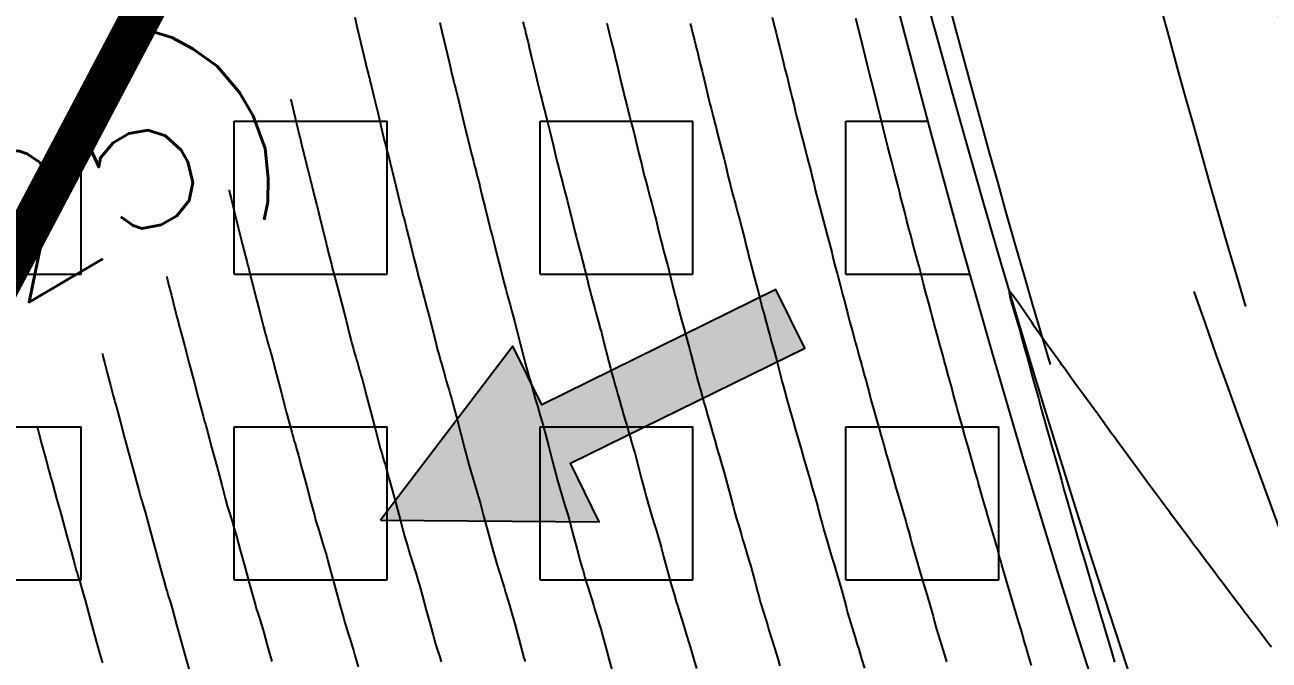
# Model space of a CAD drawing. Header units: feet. Extents: x 23 to 2149517, y -26 to 355304.
# Drawn here: x 2137437.8 to 2137498.9, y 340552 to 340583.2 of the extents above; entities that cross this region are included whole.
import ezdxf

# ---------------------------------------------------------------- set-up
doc = ezdxf.new("R2010")
doc.units = ezdxf.units.FT
doc.header["$MEASUREMENT"] = 0
doc.linetypes.add('xhpc023-pt$0$CL', pattern=[0.7, 0.5, -0.05, 0.1, -0.05])
for name, color, linetype in [('A-EC-CURLEX-MATTING', 6, 'Continuous'), ('A-EC-FLOW-ARROWS', 252, 'Continuous'), ('A-EC-SILT-FENCE', 4, 'SILT_FENCE'), ('C-TOPO-MAJR-N', 7, 'Continuous'), ('C-TOPO-MINR-N', 2, 'Continuous'), ('xhpc023-pav$0$A-PV-BC', 2, 'Continuous'), ('xhpc023-pt$0$A-ADDRESS-N', 6, 'Continuous'), ('xhpc023-pt$0$V-LOT-NO_OPENSPACES', 7, 'Continuous'), ('xhpc023-pt$0$V-PROP-RWAY-N', 7, 'Continuous'), ('xhpc023-pt$0$V-RWAY-CNTR-N', 4, 'xhpc023-pt$0$CL')]:
    doc.layers.add(name, color=color, linetype=linetype)
doc.styles.get("Standard").update_dxf_attribs({"font": 'arial.ttf'})
doc.styles.add('xhpc023-pt$0$L100', font='simplex', dxfattribs={"height": 10})
doc.styles.add('xhpc023-pt$0$L70', font='simplex.shx', dxfattribs={"height": 7})
doc.linetypes.add('SILT_FENCE', pattern='A,0.5,-0.1,["SF",Standard,S=0.1,R=0,X=-0.1,Y=-0.05],-0.1', length=0.7)

# ---------------------------------------------------------------- blocks, each defined once
blk = doc.blocks.new('xhpc023-pav')
at = {"layer": 'xhpc023-pav$0$A-PV-BC'}
blk.add_arc((2138085.448, 340781.127), 618.5, 189.308696, 218.608714, dxfattribs=at)
blk = doc.blocks.new('xhpc023-pt')
at = {"layer": 'xhpc023-pt$0$V-PROP-RWAY-N'}
blk.add_arc((2138085.362, 340747.681), 625, 187.589997, 218.608714, dxfattribs=at)
at = {"layer": 'xhpc023-pt$0$V-RWAY-CNTR-N'}
blk.add_arc((2138079.026, 340789.169), 600, 189.776189, 218.608714, dxfattribs=at)
at = {"layer": 'xhpc023-pt$0$A-ADDRESS-N', "insert": (2137436.082, 340571.146), "char_height": 7, "width": 77.1852, "attachment_point": 5, "rotation": 30.32914, "style": 'xhpc023-pt$0$L70'}
blk.add_mtext('(2825)', dxfattribs=at)
at = {"layer": 'xhpc023-pt$0$V-LOT-NO_OPENSPACES', "insert": (2137413.57, 340624.95), "char_height": 10, "width": 102.65473, "attachment_point": 5, "rotation": 30.32914, "style": 'xhpc023-pt$0$L100'}
blk.add_mtext('BLOCK B \\P21\\POPEN SPACE/\\PDRAINAGE EASEMENT', dxfattribs=at)
blk = doc.blocks.new('ARROW')
blk.add_hatch(color=256).paths.add_polyline_path([(0, 0), (12, 6), (12, 2), (28, 2), (28, -2), (12, -2), (12, -6)])
blk.add_lwpolyline([(0, 0), (12, 6), (12, 2), (28, 2), (28, -2), (12, -2), (12, -6), (0, 0)])

msp = doc.modelspace()

# ---------------------------------------------------------------- block references
at = {"layer": 'A-EC-CURLEX-MATTING'}
msp.add_blockref('xhpc023-pt', (0, 0), dxfattribs=at)

# ---------------------------------------------------------------- next in the draw order: hatches: boundary and pattern name
h = msp.add_hatch(dxfattribs=at)
h.set_pattern_fill('SQUARE', color=256, scale=60)
h.set_pattern_definition([(0, (-6.905, -4.04), (0, 7.5), [7.5, -7.5]), (90, (-6.905, -4.04), (-7.5, 5e-16), [7.5, -7.5])])
edge = h.paths.add_edge_path()
edge.add_arc((2138044.92, 340728.888), 582.55, 186.445842, 221.755021, ccw=False)
edge.add_arc((2136881.465, 340563.607), 593.06, 9.695913, 28.023751)
edge.add_line((2137404.99, 340842.248), (2137360.887, 340917.634))
edge.add_arc((2137447.708, 341046.588), 155.457, 211.20002, 236.04866, ccw=False)
edge.add_line((2137314.735, 340966.056), (2137301.641, 340964.695))
edge.add_line((2137301.641, 340964.695), (2137293.912, 340952.908))
edge.add_line((2137293.912, 340952.908), (2137303.613, 340937.493))
edge.add_line((2137303.613, 340937.493), (2137345.99, 340840.887))
edge.add_line((2137345.99, 340840.887), (2137331.35, 340808.337))
edge.add_line((2137331.35, 340808.337), (2137355.481, 340807.848))
edge.add_line((2137355.481, 340807.848), (2137372.696, 340756.316))
edge.add_line((2137372.696, 340756.316), (2137351.027, 340683.383))
edge.add_line((2137351.027, 340683.383), (2137357.983, 340661.33))
edge.add_line((2137357.983, 340661.33), (2137454.597, 340604.082))
edge.add_line((2137454.597, 340604.082), (2137415.547, 340530.507))
edge.add_line((2137415.547, 340530.507), (2137390.499, 340493.752))
edge.add_line((2137390.499, 340493.752), (2137422.027, 340493.4))
edge.add_line((2137422.027, 340493.4), (2137396.265, 340470.455))
edge.add_line((2137396.265, 340470.455), (2137454.81, 340441.952))
edge.add_line((2137454.81, 340441.952), (2137478.721, 340421.222))
edge.add_line((2137478.721, 340421.222), (2137537.813, 340413.158))
edge.add_line((2137537.813, 340413.158), (2137543.89, 340415.228))
edge.add_line((2137543.89, 340415.228), (2137550.004, 340414.643))
edge.add_line((2137550.004, 340414.643), (2137577.55, 340364.916))
edge.add_line((2137577.55, 340364.916), (2137601.618, 340330.661))
edge.add_line((2137601.618, 340330.661), (2137610.339, 340340.941))

# ---------------------------------------------------------------- next in the draw order: linework, layer by layer
for points in [[(2137670.619, 340388.884, -0.020906), (2137597.856, 340483.229, -0.00681), (2137601.185, 340497.473), (2137834.966, 340634.243, -5.810571), (2137834.966, 340634.243, 0.811703), (2137866.43, 340724.84, 0.069055), (2137866.43, 340724.84), (2137654.428, 341086.225, -0.149441), (2137653.08, 341091.915, 0.824303), (2137560.967, 341116.03, -0.149441), (2137557.004, 341111.731), (2137389.056, 341013.475, -0.149441), (2137383.367, 341012.127, 0.824289), (2137359.25, 340920.014, -0.14935), (2137363.552, 340916.049), (2137406.285, 340843.006, -0.100424), (2137467.541, 340663.682, 0.039884), (2137488.119, 340566.524, 0.039884)], [(2137660.464, 340381.436, -0.020999), (2137590.348, 340472.582, -0.432054), (2137598.499, 340508.066), (2137827.008, 340641.752, -0.15088), (2137838.5, 340644.441, 0.784499), (2137861.312, 340715.672, -0.088743), (2137856.2, 340721.534), (2137645.797, 341081.176, -0.149441), (2137643.101, 341092.555, 0.824303), (2137569.98, 341111.698, -0.149441), (2137562.054, 341103.1), (2137394.106, 341004.844, -0.149441), (2137382.727, 341002.148, 0.824289), (2137363.582, 340929.027, -0.14935), (2137372.182, 340921.101), (2137414.916, 340848.055, -0.100424), (2137477.458, 340664.968, 0.039884), (2137497.706, 340569.369, 1.206369)], [(2137396.265, 340470.455), (2137454.81, 340441.952), (2137478.721, 340421.222), (2137537.813, 340413.158), (2137543.89, 340415.228), (2137550.004, 340414.643), (2137577.55, 340364.916), (2137601.618, 340330.661), (2137610.339, 340340.941, -0.155296), (2137466.053, 340663.489, 0.080141), (2137404.99, 340842.248)], [(2137495.169, 340570.113, 0.084712), (2137597.438, 340385.041), (2137625.022, 340350.498)]]:
    msp.add_lwpolyline(points, format="xyb", dxfattribs=at)
msp.add_lwpolyline([(2137357.983, 340661.33), (2137454.597, 340604.082), (2137454.597, 340604.082), (2137415.547, 340530.507)], dxfattribs=at)
at = {"layer": 'A-EC-SILT-FENCE', "const_width": 2}
msp.add_lwpolyline([(2137390.499, 340493.752), (2137415.547, 340530.507), (2137454.392, 340604.203)], dxfattribs=at)
at = {"layer": 'C-TOPO-MAJR-N', "color": 7, "linetype": 'Continuous', "lineweight": -3}
for points, elevation in [([(2137487.213, 340551.762), (2137487.063, 340552.257), (2137486.94, 340552.664), (2137486.884, 340552.852), (2137486.85, 340552.977), (2137486.802, 340553.159), (2137486.768, 340553.283), (2137486.713, 340553.47), (2137486.592, 340553.873), (2137486.445, 340554.364), (2137486.311, 340554.812), (2137486.229, 340555.086), (2137486.148, 340555.361), (2137486.016, 340555.809), (2137485.87, 340556.301), (2137485.751, 340556.707), (2137485.695, 340556.895), (2137485.66, 340557.029), (2137485.609, 340557.225), (2137485.574, 340557.359), (2137485.52, 340557.546), (2137485.403, 340557.947), (2137485.261, 340558.434), (2137485.131, 340558.877), (2137485.052, 340559.149), (2137484.978, 340559.405), (2137484.86, 340559.816), (2137484.726, 340560.279), (2137484.608, 340560.691), (2137484.535, 340560.947), (2137484.462, 340561.203), (2137484.344, 340561.616), (2137484.212, 340562.08), (2137484.095, 340562.493), (2137484.022, 340562.75), (2137483.945, 340563.026), (2137483.818, 340563.477), (2137483.68, 340563.971), (2137483.566, 340564.376), (2137483.515, 340564.56), (2137483.468, 340564.742), (2137483.422, 340564.925), (2137483.372, 340565.107), (2137483.261, 340565.509), (2137483.125, 340566), (2137483.001, 340566.448), (2137482.925, 340566.722), (2137482.85, 340566.997), (2137482.727, 340567.446), (2137482.592, 340567.939), (2137482.482, 340568.343), (2137482.432, 340568.526), (2137482.386, 340568.712), (2137482.339, 340568.899), (2137482.286, 340569.099), (2137482.168, 340569.535), (2137482.029, 340570.05), (2137481.911, 340570.487), (2137481.857, 340570.689), (2137481.807, 340570.893), (2137481.757, 340571.096), (2137481.709, 340571.279), (2137481.603, 340571.676), (2137481.474, 340572.159), (2137481.357, 340572.6), (2137481.285, 340572.87), (2137481.214, 340573.141), (2137481.098, 340573.583), (2137480.971, 340574.069), (2137480.866, 340574.468), (2137480.818, 340574.652), (2137480.789, 340574.774), (2137480.746, 340574.952), (2137480.716, 340575.074), (2137480.648, 340575.34), (2137480.506, 340575.889), (2137480.355, 340576.471), (2137480.261, 340576.837), (2137480.167, 340577.205), (2137480.018, 340577.789), (2137479.877, 340578.34), (2137479.809, 340578.608), (2137479.779, 340578.735), (2137479.735, 340578.921), (2137479.705, 340579.048), (2137479.639, 340579.313), (2137479.502, 340579.857), (2137479.357, 340580.433), (2137479.266, 340580.797), (2137479.181, 340581.137), (2137479.048, 340581.675), (2137478.914, 340582.214), (2137478.83, 340582.554), (2137478.74, 340582.922), (2137478.598, 340583.506)], 570), ([(2137458.177, 340583.309), (2137458.214, 340583.163), (2137458.284, 340582.868), (2137458.444, 340582.19), (2137458.635, 340581.384), (2137458.796, 340580.7), (2137458.869, 340580.393), (2137458.902, 340580.264), (2137458.95, 340580.077), (2137458.983, 340579.949), (2137459.016, 340579.821), (2137459.064, 340579.634), (2137459.097, 340579.506), (2137459.166, 340579.221), (2137459.318, 340578.589), (2137459.499, 340577.84), (2137459.652, 340577.204), (2137459.723, 340576.91), (2137459.766, 340576.746), (2137459.829, 340576.505), (2137459.873, 340576.34), (2137459.916, 340576.176), (2137459.98, 340575.936), (2137460.023, 340575.772), (2137460.091, 340575.498), (2137460.236, 340574.906), (2137460.408, 340574.207), (2137460.554, 340573.612), (2137460.624, 340573.33), (2137460.676, 340573.135), (2137460.754, 340572.849), (2137460.806, 340572.654), (2137460.87, 340572.399), (2137461.002, 340571.867), (2137461.158, 340571.241), (2137461.292, 340570.705), (2137461.357, 340570.445), (2137461.417, 340570.222), (2137461.506, 340569.897), (2137461.567, 340569.674), (2137461.629, 340569.453), (2137461.719, 340569.129), (2137461.78, 340568.907), (2137461.843, 340568.658), (2137461.972, 340568.151), (2137462.123, 340567.556), (2137462.252, 340567.046), (2137462.317, 340566.793), (2137462.385, 340566.547), (2137462.486, 340566.187), (2137462.556, 340565.942), (2137462.625, 340565.697), (2137462.727, 340565.339), (2137462.796, 340565.094), (2137462.867, 340564.85), (2137462.969, 340564.493), (2137463.04, 340564.25), (2137463.111, 340564.007), (2137463.215, 340563.651), (2137463.285, 340563.408), (2137463.364, 340563.109), (2137463.526, 340562.491), (2137463.716, 340561.764), (2137463.879, 340561.142), (2137463.96, 340560.836), (2137464.04, 340560.562), (2137464.158, 340560.162), (2137464.24, 340559.889), (2137464.322, 340559.616), (2137464.441, 340559.217), (2137464.522, 340558.944), (2137464.597, 340558.665), (2137464.747, 340558.104), (2137464.921, 340557.449), (2137465.071, 340556.886), (2137465.148, 340556.601), (2137465.208, 340556.401), (2137465.304, 340556.084), (2137465.4, 340555.768), (2137465.461, 340555.568), (2137465.522, 340555.368), (2137465.619, 340555.052), (2137465.715, 340554.737), (2137465.777, 340554.537), (2137465.839, 340554.338), (2137465.937, 340554.024), (2137466.034, 340553.709), (2137466.095, 340553.51), (2137466.17, 340553.24), (2137466.315, 340552.708), (2137466.483, 340552.089), (2137466.629, 340551.555)], 565), ([(2137441.626, 340567.073), (2137441.628, 340567.066), (2137441.637, 340567.029), (2137441.657, 340566.946), (2137441.675, 340566.869), (2137441.734, 340566.645), (2137441.87, 340566.126), (2137442.032, 340565.51), (2137442.167, 340564.995), (2137442.224, 340564.778), (2137442.25, 340564.691), (2137442.276, 340564.604), (2137442.339, 340564.369), (2137442.5, 340563.764), (2137442.721, 340562.937), (2137442.962, 340562.035), (2137443.184, 340561.205), (2137443.348, 340560.594), (2137443.413, 340560.35), (2137443.45, 340560.226), (2137443.488, 340560.102), (2137443.526, 340559.978), (2137443.564, 340559.854), (2137443.602, 340559.73), (2137443.641, 340559.607), (2137443.724, 340559.302), (2137443.927, 340558.56), (2137444.19, 340557.597), (2137444.453, 340556.632), (2137444.658, 340555.883), (2137444.745, 340555.568), (2137444.805, 340555.376), (2137444.865, 340555.184), (2137444.926, 340554.993), (2137444.987, 340554.801), (2137445.068, 340554.512), (2137445.258, 340553.828), (2137445.503, 340552.946), (2137445.748, 340552.063), (2137445.94, 340551.375)], 560)]:
    msp.add_lwpolyline(points, dxfattribs=dict(at, elevation=elevation))
at = {"layer": 'C-TOPO-MINR-N', "color": 2, "linetype": 'Continuous', "lineweight": -3}
for points, elevation in [([(2137454.016, 340583.562), (2137454.137, 340583.049), (2137454.317, 340582.289), (2137454.493, 340581.545), (2137454.627, 340580.979), (2137454.681, 340580.75), (2137454.704, 340580.66), (2137454.727, 340580.571), (2137454.75, 340580.482), (2137454.773, 340580.393), (2137454.827, 340580.167), (2137454.961, 340579.611), (2137455.136, 340578.889), (2137455.31, 340578.164), (2137455.446, 340577.601), (2137455.504, 340577.362), (2137455.547, 340577.198), (2137455.59, 340577.034), (2137455.633, 340576.871), (2137455.677, 340576.708), (2137455.731, 340576.486), (2137455.86, 340575.963), (2137456.025, 340575.289), (2137456.191, 340574.614), (2137456.321, 340574.088), (2137456.377, 340573.859), (2137456.412, 340573.727), (2137456.464, 340573.536), (2137456.499, 340573.405), (2137456.57, 340573.121), (2137456.727, 340572.493), (2137456.912, 340571.75), (2137457.069, 340571.119), (2137457.142, 340570.828), (2137457.186, 340570.665), (2137457.251, 340570.427), (2137457.296, 340570.265), (2137457.341, 340570.103), (2137457.407, 340569.866), (2137457.451, 340569.703), (2137457.522, 340569.427), (2137457.674, 340568.829), (2137457.853, 340568.123), (2137458.005, 340567.522), (2137458.078, 340567.239), (2137458.13, 340567.049), (2137458.209, 340566.77), (2137458.262, 340566.58), (2137458.316, 340566.391), (2137458.395, 340566.113), (2137458.449, 340565.924), (2137458.503, 340565.735), (2137458.583, 340565.458), (2137458.637, 340565.27), (2137458.692, 340565.081), (2137458.773, 340564.806), (2137458.827, 340564.618), (2137458.892, 340564.373), (2137459.035, 340563.826), (2137459.218, 340563.127), (2137459.402, 340562.427), (2137459.546, 340561.876), (2137459.613, 340561.625), (2137459.678, 340561.4), (2137459.775, 340561.073), (2137459.842, 340560.849), (2137459.909, 340560.626), (2137460.007, 340560.299), (2137460.073, 340560.076), (2137460.157, 340559.764), (2137460.332, 340559.106), (2137460.539, 340558.331), (2137460.715, 340557.67), (2137460.801, 340557.351), (2137460.877, 340557.098), (2137460.989, 340556.727), (2137461.066, 340556.475), (2137461.144, 340556.222), (2137461.257, 340555.853), (2137461.334, 340555.601), (2137461.412, 340555.349), (2137461.527, 340554.981), (2137461.604, 340554.729), (2137461.687, 340554.427), (2137461.858, 340553.804), (2137462.057, 340553.072), (2137462.228, 340552.445), (2137462.313, 340552.137), (2137462.37, 340551.951)], 564), ([(2137474.49, 340583.563), (2137474.605, 340583.09), (2137474.678, 340582.793), (2137474.748, 340582.509), (2137474.859, 340582.06), (2137474.97, 340581.612), (2137475.041, 340581.328), (2137475.114, 340581.036), (2137475.231, 340580.572), (2137475.344, 340580.122), (2137475.407, 340579.871), (2137475.469, 340579.609), (2137475.559, 340579.227), (2137475.621, 340578.965), (2137475.686, 340578.707), (2137475.805, 340578.242), (2137475.928, 340577.762), (2137476.005, 340577.46), (2137476.083, 340577.157), (2137476.207, 340576.678), (2137476.327, 340576.215), (2137476.392, 340575.961), (2137476.452, 340575.713), (2137476.539, 340575.351), (2137476.599, 340575.104), (2137476.667, 340574.844), (2137476.791, 340574.368), (2137476.921, 340573.875), (2137477.003, 340573.564), (2137477.085, 340573.254), (2137477.216, 340572.762), (2137477.342, 340572.288), (2137477.41, 340572.031), (2137477.468, 340571.796), (2137477.552, 340571.452), (2137477.61, 340571.217), (2137477.684, 340570.941), (2137477.822, 340570.43), (2137477.96, 340569.921), (2137478.033, 340569.65), (2137478.086, 340569.436), (2137478.164, 340569.124), (2137478.217, 340568.91), (2137478.288, 340568.649), (2137478.423, 340568.154), (2137478.564, 340567.638), (2137478.653, 340567.313), (2137478.743, 340566.988), (2137478.886, 340566.473), (2137479.022, 340565.98), (2137479.094, 340565.721), (2137479.146, 340565.515), (2137479.223, 340565.213), (2137479.275, 340565.006), (2137479.348, 340564.744), (2137479.489, 340564.242), (2137479.636, 340563.719), (2137479.729, 340563.388), (2137479.817, 340563.076), (2137479.958, 340562.582), (2137480.098, 340562.088), (2137480.187, 340561.776), (2137480.276, 340561.465), (2137480.418, 340560.972), (2137480.56, 340560.48), (2137480.649, 340560.169), (2137480.744, 340559.846), (2137480.894, 340559.333), (2137481.038, 340558.838), (2137481.116, 340558.569), (2137481.183, 340558.313), (2137481.281, 340557.939), (2137481.348, 340557.684), (2137481.429, 340557.409), (2137481.578, 340556.903), (2137481.733, 340556.378), (2137481.831, 340556.047), (2137481.931, 340555.715), (2137482.088, 340555.19), (2137482.239, 340554.685), (2137482.319, 340554.415), (2137482.382, 340554.18), (2137482.473, 340553.837), (2137482.537, 340553.602), (2137482.619, 340553.328), (2137482.774, 340552.814), (2137482.937, 340552.278), (2137483.039, 340551.94)], 569), ([(2137462.262, 340583.339), (2137462.324, 340583.092), (2137462.366, 340582.923), (2137462.408, 340582.755), (2137462.47, 340582.509), (2137462.512, 340582.34), (2137462.574, 340582.08), (2137462.705, 340581.523), (2137462.861, 340580.866), (2137462.993, 340580.304), (2137463.057, 340580.036), (2137463.109, 340579.831), (2137463.186, 340579.531), (2137463.238, 340579.326), (2137463.291, 340579.122), (2137463.368, 340578.824), (2137463.421, 340578.62), (2137463.481, 340578.369), (2137463.607, 340577.85), (2137463.754, 340577.239), (2137463.88, 340576.716), (2137463.942, 340576.459), (2137464.003, 340576.224), (2137464.093, 340575.881), (2137464.155, 340575.646), (2137464.217, 340575.413), (2137464.308, 340575.071), (2137464.37, 340574.837), (2137464.43, 340574.595), (2137464.549, 340574.109), (2137464.689, 340573.539), (2137464.809, 340573.049), (2137464.87, 340572.802), (2137464.94, 340572.542), (2137465.043, 340572.163), (2137465.113, 340571.903), (2137465.169, 340571.678), (2137465.278, 340571.24), (2137465.405, 340570.731), (2137465.514, 340570.291), (2137465.572, 340570.061), (2137465.623, 340569.872), (2137465.705, 340569.572), (2137465.787, 340569.273), (2137465.839, 340569.084), (2137465.891, 340568.895), (2137465.974, 340568.597), (2137466.057, 340568.299), (2137466.108, 340568.11), (2137466.188, 340567.799), (2137466.331, 340567.232), (2137466.476, 340566.662), (2137466.557, 340566.346), (2137466.613, 340566.144), (2137466.702, 340565.824), (2137466.792, 340565.505), (2137466.849, 340565.304), (2137466.906, 340565.102), (2137466.996, 340564.784), (2137467.087, 340564.466), (2137467.144, 340564.265), (2137467.202, 340564.064), (2137467.293, 340563.747), (2137467.384, 340563.43), (2137467.442, 340563.23), (2137467.5, 340563.03), (2137467.593, 340562.714), (2137467.685, 340562.398), (2137467.743, 340562.198), (2137467.812, 340561.936), (2137467.946, 340561.425), (2137468.101, 340560.83), (2137468.236, 340560.316), (2137468.307, 340560.048), (2137468.37, 340559.831), (2137468.471, 340559.488), (2137468.573, 340559.145), (2137468.638, 340558.928), (2137468.702, 340558.712), (2137468.805, 340558.37), (2137468.908, 340558.028), (2137468.971, 340557.812), (2137469.038, 340557.566), (2137469.161, 340557.103), (2137469.303, 340556.567), (2137469.427, 340556.102), (2137469.495, 340555.852), (2137469.564, 340555.621), (2137469.674, 340555.256), (2137469.785, 340554.891), (2137469.856, 340554.661), (2137469.926, 340554.431), (2137470.037, 340554.067), (2137470.149, 340553.704), (2137470.219, 340553.474), (2137470.29, 340553.245), (2137470.404, 340552.883), (2137470.516, 340552.52), (2137470.586, 340552.291), (2137470.652, 340552.052), (2137470.772, 340551.613)], 566), ([(2137466.373, 340583.27), (2137466.436, 340583.016), (2137466.528, 340582.645), (2137466.591, 340582.391), (2137466.654, 340582.139), (2137466.747, 340581.77), (2137466.81, 340581.517), (2137466.863, 340581.294), (2137466.966, 340580.857), (2137467.087, 340580.349), (2137467.19, 340579.909), (2137467.245, 340579.679), (2137467.293, 340579.49), (2137467.369, 340579.191), (2137467.445, 340578.893), (2137467.494, 340578.704), (2137467.542, 340578.516), (2137467.619, 340578.219), (2137467.696, 340577.922), (2137467.745, 340577.734), (2137467.818, 340577.429), (2137467.952, 340576.875), (2137468.086, 340576.318), (2137468.161, 340576.007), (2137468.214, 340575.802), (2137468.299, 340575.479), (2137468.384, 340575.156), (2137468.438, 340574.952), (2137468.492, 340574.749), (2137468.578, 340574.427), (2137468.663, 340574.105), (2137468.717, 340573.902), (2137468.789, 340573.609), (2137468.916, 340573.091), (2137469.043, 340572.572), (2137469.117, 340572.274), (2137469.175, 340572.056), (2137469.268, 340571.713), (2137469.361, 340571.369), (2137469.419, 340571.152), (2137469.487, 340570.88), (2137469.602, 340570.418), (2137469.718, 340569.953), (2137469.787, 340569.677), (2137469.849, 340569.448), (2137469.948, 340569.085), (2137470.047, 340568.722), (2137470.11, 340568.493), (2137470.174, 340568.265), (2137470.274, 340567.904), (2137470.374, 340567.543), (2137470.437, 340567.314), (2137470.504, 340567.05), (2137470.616, 340566.609), (2137470.727, 340566.168), (2137470.796, 340565.899), (2137470.862, 340565.66), (2137470.968, 340565.282), (2137471.075, 340564.904), (2137471.142, 340564.665), (2137471.21, 340564.427), (2137471.317, 340564.05), (2137471.424, 340563.673), (2137471.492, 340563.435), (2137471.56, 340563.198), (2137471.668, 340562.822), (2137471.776, 340562.447), (2137471.844, 340562.21), (2137471.914, 340561.973), (2137472.023, 340561.599), (2137472.132, 340561.225), (2137472.2, 340560.988), (2137472.284, 340560.674), (2137472.426, 340560.128), (2137472.569, 340559.58), (2137472.654, 340559.26), (2137472.727, 340559.009), (2137472.844, 340558.613), (2137472.961, 340558.218), (2137473.036, 340557.968), (2137473.11, 340557.718), (2137473.229, 340557.324), (2137473.347, 340556.929), (2137473.421, 340556.679), (2137473.5, 340556.386), (2137473.631, 340555.894), (2137473.762, 340555.4), (2137473.842, 340555.102), (2137473.92, 340554.84), (2137474.045, 340554.427), (2137474.171, 340554.015), (2137474.25, 340553.754), (2137474.33, 340553.494), (2137474.456, 340553.082), (2137474.582, 340552.671), (2137474.662, 340552.411), (2137474.742, 340552.151), (2137474.87, 340551.741)], 567), ([(2137470.47, 340583.259), (2137470.525, 340583.031), (2137470.582, 340582.804), (2137470.67, 340582.445), (2137470.759, 340582.087), (2137470.816, 340581.86), (2137470.872, 340581.634), (2137470.962, 340581.277), (2137471.052, 340580.92), (2137471.109, 340580.694), (2137471.17, 340580.437), (2137471.27, 340580.012), (2137471.371, 340579.584), (2137471.433, 340579.322), (2137471.494, 340579.082), (2137471.591, 340578.702), (2137471.688, 340578.322), (2137471.749, 340578.082), (2137471.811, 340577.843), (2137471.909, 340577.465), (2137472.007, 340577.086), (2137472.069, 340576.847), (2137472.129, 340576.6), (2137472.224, 340576.204), (2137472.319, 340575.806), (2137472.38, 340575.555), (2137472.445, 340575.304), (2137472.549, 340574.907), (2137472.654, 340574.509), (2137472.72, 340574.258), (2137472.787, 340574.007), (2137472.893, 340573.609), (2137472.999, 340573.213), (2137473.063, 340572.967), (2137473.122, 340572.73), (2137473.213, 340572.356), (2137473.305, 340571.982), (2137473.364, 340571.746), (2137473.433, 340571.488), (2137473.546, 340571.067), (2137473.659, 340570.65), (2137473.726, 340570.401), (2137473.78, 340570.186), (2137473.864, 340569.847), (2137473.948, 340569.508), (2137474.002, 340569.294), (2137474.071, 340569.04), (2137474.187, 340568.612), (2137474.307, 340568.177), (2137474.382, 340567.903), (2137474.458, 340567.628), (2137474.579, 340567.194), (2137474.697, 340566.768), (2137474.765, 340566.517), (2137474.818, 340566.311), (2137474.9, 340565.985), (2137474.983, 340565.659), (2137475.036, 340565.453), (2137475.107, 340565.197), (2137475.23, 340564.758), (2137475.356, 340564.31), (2137475.436, 340564.027), (2137475.514, 340563.751), (2137475.637, 340563.316), (2137475.761, 340562.881), (2137475.839, 340562.606), (2137475.918, 340562.331), (2137476.043, 340561.897), (2137476.168, 340561.464), (2137476.247, 340561.189), (2137476.327, 340560.914), (2137476.455, 340560.478), (2137476.581, 340560.046), (2137476.658, 340559.778), (2137476.725, 340559.525), (2137476.83, 340559.125), (2137476.934, 340558.725), (2137477.001, 340558.472), (2137477.081, 340558.197), (2137477.214, 340557.747), (2137477.348, 340557.294), (2137477.434, 340557.007), (2137477.52, 340556.719), (2137477.657, 340556.264), (2137477.791, 340555.815), (2137477.87, 340555.547), (2137477.932, 340555.316), (2137478.03, 340554.95), (2137478.127, 340554.583), (2137478.189, 340554.352), (2137478.271, 340554.078), (2137478.411, 340553.615), (2137478.554, 340553.144), (2137478.645, 340552.847), (2137478.734, 340552.557), (2137478.874, 340552.097), (2137479.015, 340551.638)], 568), ([(2137450.868, 340579.542), (2137450.875, 340579.514), (2137450.902, 340579.4), (2137450.97, 340579.118), (2137451.087, 340578.636), (2137451.223, 340578.069), (2137451.285, 340577.814), (2137451.307, 340577.728), (2137451.33, 340577.643), (2137451.389, 340577.402), (2137451.537, 340576.802), (2137451.728, 340576.022), (2137451.921, 340575.24), (2137452.069, 340574.635), (2137452.13, 340574.387), (2137452.162, 340574.271), (2137452.193, 340574.156), (2137452.248, 340573.933), (2137452.383, 340573.393), (2137452.557, 340572.693), (2137452.732, 340571.992), (2137452.869, 340571.445), (2137452.927, 340571.212), (2137452.976, 340571.034), (2137453.024, 340570.855), (2137453.074, 340570.678), (2137453.123, 340570.5), (2137453.201, 340570.195), (2137453.375, 340569.507), (2137453.583, 340568.689), (2137453.759, 340567.998), (2137453.838, 340567.686), (2137453.876, 340567.551), (2137453.931, 340567.353), (2137453.969, 340567.219), (2137454.007, 340567.084), (2137454.063, 340566.888), (2137454.101, 340566.753), (2137454.14, 340566.619), (2137454.196, 340566.423), (2137454.235, 340566.29), (2137454.274, 340566.156), (2137454.331, 340565.961), (2137454.369, 340565.828), (2137454.44, 340565.559), (2137454.604, 340564.933), (2137454.815, 340564.127), (2137455.027, 340563.32), (2137455.193, 340562.69), (2137455.266, 340562.413), (2137455.317, 340562.238), (2137455.392, 340561.984), (2137455.444, 340561.809), (2137455.496, 340561.636), (2137455.572, 340561.382), (2137455.624, 340561.208), (2137455.691, 340560.957), (2137455.843, 340560.388), (2137456.037, 340559.66), (2137456.232, 340558.931), (2137456.385, 340558.359), (2137456.454, 340558.101), (2137456.516, 340557.893), (2137456.609, 340557.589), (2137456.672, 340557.381), (2137456.735, 340557.174), (2137456.828, 340556.871), (2137456.892, 340556.664), (2137456.956, 340556.457), (2137457.05, 340556.156), (2137457.113, 340555.949), (2137457.181, 340555.704), (2137457.328, 340555.165), (2137457.516, 340554.477), (2137457.704, 340553.788), (2137457.852, 340553.245), (2137457.921, 340552.995), (2137457.994, 340552.759), (2137458.102, 340552.415), (2137458.177, 340552.18), (2137458.252, 340551.945)], 563), ([(2137447.838, 340575.101), (2137447.84, 340575.095), (2137447.848, 340575.06), (2137447.867, 340574.985), (2137447.884, 340574.915), (2137447.946, 340574.665), (2137448.1, 340574.05), (2137448.298, 340573.254), (2137448.497, 340572.457), (2137448.65, 340571.844), (2137448.712, 340571.596), (2137448.732, 340571.521), (2137448.753, 340571.446), (2137448.774, 340571.371), (2137448.794, 340571.296), (2137448.854, 340571.061), (2137449.002, 340570.479), (2137449.194, 340569.722), (2137449.387, 340568.964), (2137449.536, 340568.377), (2137449.599, 340568.132), (2137449.637, 340567.994), (2137449.676, 340567.857), (2137449.715, 340567.72), (2137449.754, 340567.583), (2137449.793, 340567.446), (2137449.832, 340567.31), (2137449.872, 340567.174), (2137449.911, 340567.037), (2137449.988, 340566.747), (2137450.173, 340566.042), (2137450.412, 340565.129), (2137450.652, 340564.214), (2137450.839, 340563.503), (2137450.919, 340563.201), (2137450.955, 340563.076), (2137451.009, 340562.894), (2137451.046, 340562.77), (2137451.083, 340562.646), (2137451.138, 340562.464), (2137451.174, 340562.34), (2137451.248, 340562.067), (2137451.419, 340561.427), (2137451.639, 340560.602), (2137451.859, 340559.776), (2137452.032, 340559.131), (2137452.107, 340558.851), (2137452.156, 340558.688), (2137452.228, 340558.45), (2137452.277, 340558.288), (2137452.327, 340558.126), (2137452.399, 340557.889), (2137452.449, 340557.727), (2137452.499, 340557.566), (2137452.573, 340557.33), (2137452.622, 340557.168), (2137452.695, 340556.903), (2137452.861, 340556.295), (2137453.074, 340555.516), (2137453.287, 340554.736), (2137453.454, 340554.124), (2137453.529, 340553.853), (2137453.589, 340553.658), (2137453.678, 340553.375), (2137453.74, 340553.181), (2137453.801, 340552.988), (2137453.891, 340552.705), (2137453.952, 340552.512), (2137454.022, 340552.261), (2137454.178, 340551.702)], 562), ([(2137444.786, 340570.842), (2137444.788, 340570.836), (2137444.795, 340570.805), (2137444.811, 340570.736), (2137444.827, 340570.674), (2137444.883, 340570.452), (2137445.015, 340569.932), (2137445.172, 340569.314), (2137445.304, 340568.796), (2137445.359, 340568.579), (2137445.382, 340568.495), (2137445.406, 340568.412), (2137445.43, 340568.33), (2137445.454, 340568.247), (2137445.515, 340568.012), (2137445.674, 340567.407), (2137445.891, 340566.579), (2137446.128, 340565.676), (2137446.347, 340564.845), (2137446.507, 340564.234), (2137446.571, 340563.989), (2137446.609, 340563.86), (2137446.648, 340563.73), (2137446.687, 340563.601), (2137446.725, 340563.472), (2137446.803, 340563.179), (2137446.993, 340562.468), (2137447.24, 340561.546), (2137447.486, 340560.622), (2137447.678, 340559.904), (2137447.76, 340559.601), (2137447.821, 340559.398), (2137447.883, 340559.195), (2137447.945, 340558.993), (2137448.007, 340558.791), (2137448.069, 340558.589), (2137448.132, 340558.387), (2137448.21, 340558.101), (2137448.395, 340557.426), (2137448.632, 340556.555), (2137448.87, 340555.683), (2137449.056, 340555.004), (2137449.137, 340554.71), (2137449.184, 340554.558), (2137449.254, 340554.335), (2137449.302, 340554.183), (2137449.351, 340554.031), (2137449.422, 340553.809), (2137449.47, 340553.656), (2137449.545, 340553.387), (2137449.718, 340552.765), (2137449.939, 340551.967)], 561), ([(2137498.972, 340552.659), (2137498.821, 340552.858), (2137498.553, 340553.213), (2137498.286, 340553.566), (2137498.138, 340553.761), (2137498.001, 340553.94), (2137497.799, 340554.202), (2137497.661, 340554.382), (2137497.505, 340554.589), (2137497.218, 340554.971), (2137496.933, 340555.351), (2137496.78, 340555.554), (2137496.657, 340555.714), (2137496.478, 340555.949), (2137496.355, 340556.11), (2137496.193, 340556.327), (2137495.888, 340556.735), (2137495.584, 340557.142), (2137495.426, 340557.354), (2137495.319, 340557.496), (2137495.161, 340557.703), (2137495.054, 340557.845), (2137494.887, 340558.07), (2137494.563, 340558.506), (2137494.241, 340558.941), (2137494.078, 340559.161), (2137493.985, 340559.284), (2137493.85, 340559.463), (2137493.758, 340559.586), (2137493.585, 340559.82), (2137493.243, 340560.284), (2137492.903, 340560.746), (2137492.734, 340560.976), (2137492.657, 340561.079), (2137492.544, 340561.229), (2137492.467, 340561.332), (2137492.289, 340561.576), (2137491.928, 340562.068), (2137491.569, 340562.559), (2137491.395, 340562.797), (2137491.288, 340562.941), (2137491.181, 340563.085), (2137491.056, 340563.258), (2137490.78, 340563.637), (2137490.454, 340564.085), (2137490.181, 340564.461), (2137490.061, 340564.627), (2137489.981, 340564.735), (2137489.901, 340564.844), (2137489.773, 340565.02), (2137489.484, 340565.421), (2137489.142, 340565.895), (2137488.855, 340566.293), (2137488.732, 340566.463), (2137488.678, 340566.536), (2137488.625, 340566.609), (2137488.496, 340566.789), (2137488.194, 340567.21), (2137487.835, 340567.711), (2137487.534, 340568.13), (2137487.408, 340568.307), (2137487.355, 340568.379), (2137487.232, 340568.565), (2137486.938, 340569.004), (2137486.582, 340569.524), (2137486.324, 340569.884), (2137486.184, 340570.063), (2137486.128, 340570.118), (2137486.114, 340570.122), (2137486.108, 340570.11), (2137486.112, 340570.044), (2137486.151, 340569.856), (2137486.249, 340569.488), (2137486.407, 340568.946), (2137486.556, 340568.451), (2137486.646, 340568.148), (2137486.723, 340567.863), (2137486.849, 340567.401), (2137486.991, 340566.881), (2137487.118, 340566.419), (2137487.196, 340566.132), (2137487.275, 340565.846), (2137487.402, 340565.388), (2137487.545, 340564.872), (2137487.672, 340564.413), (2137487.751, 340564.128), (2137487.831, 340563.842), (2137487.96, 340563.38), (2137488.106, 340562.859), (2137488.235, 340562.398), (2137488.316, 340562.112), (2137488.396, 340561.828), (2137488.526, 340561.371), (2137488.672, 340560.857), (2137488.801, 340560.401), (2137488.882, 340560.117), (2137488.963, 340559.834), (2137489.094, 340559.379), (2137489.242, 340558.867), (2137489.373, 340558.412), (2137489.454, 340558.129), (2137489.536, 340557.847), (2137489.668, 340557.394), (2137489.817, 340556.884), (2137489.949, 340556.431), (2137490.032, 340556.149), (2137490.116, 340555.862), (2137490.252, 340555.399), (2137490.406, 340554.876), (2137490.543, 340554.412), (2137490.627, 340554.126), (2137490.719, 340553.819), (2137490.869, 340553.317), (2137491.032, 340552.771), (2137491.164, 340552.331), (2137491.218, 340552.151), (2137491.231, 340552.103), (2137491.285, 340551.922)], 571), ([(2137438.423, 340563.504), (2137438.431, 340563.475), (2137438.461, 340563.364), (2137438.534, 340563.089), (2137438.668, 340562.59), (2137438.851, 340561.902), (2137439.003, 340561.336), (2137439.066, 340561.1), (2137439.093, 340561.009), (2137439.121, 340560.917), (2137439.15, 340560.826), (2137439.216, 340560.583), (2137439.387, 340559.956), (2137439.621, 340559.1), (2137439.877, 340558.167), (2137440.111, 340557.308), (2137440.284, 340556.677), (2137440.353, 340556.426), (2137440.39, 340556.306), (2137440.428, 340556.185), (2137440.466, 340556.066), (2137440.504, 340555.946), (2137440.589, 340555.64), (2137440.797, 340554.895), (2137441.065, 340553.928), (2137441.335, 340552.96), (2137441.544, 340552.208), (2137441.632, 340551.892)], 559)]:
    msp.add_lwpolyline(points, dxfattribs=dict(at, elevation=elevation))

# ---------------------------------------------------------------- next in the draw order: block references
msp.add_blockref('xhpc023-pav', (0, 0))
at = {"layer": 'A-EC-FLOW-ARROWS', "xscale": -0.7999999999999999, "yscale": 0.8, "zscale": 0.8, "rotation": 206.1710077228102}
msp.add_blockref('ARROW', (2137455.274, 340558.886), dxfattribs=at)

doc.saveas('drawing.dxf')
